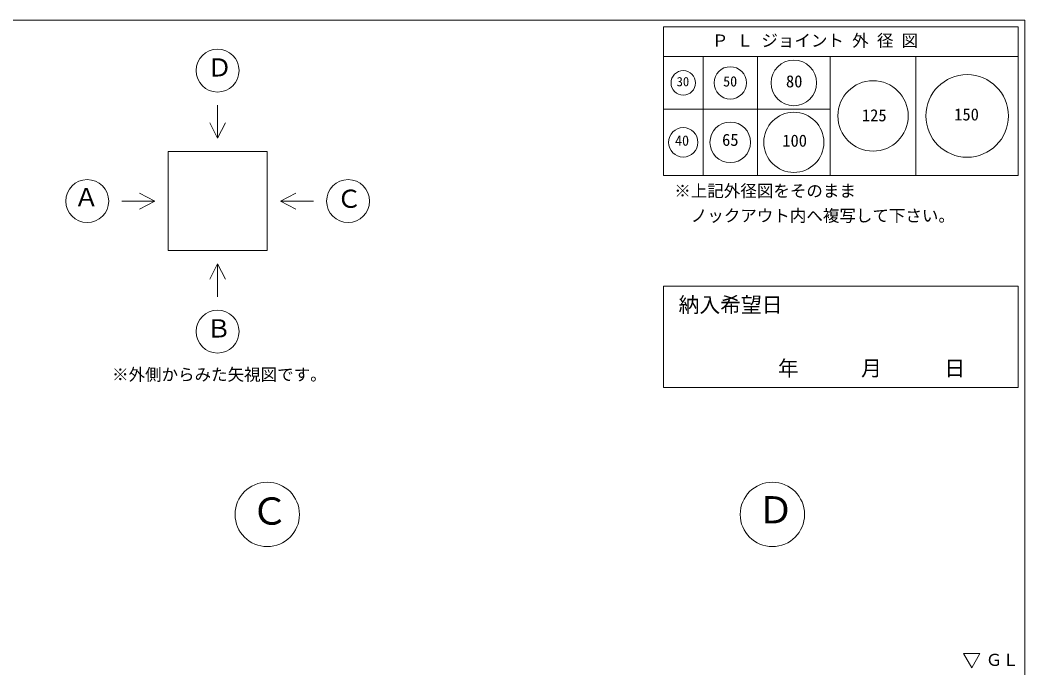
# Model space of a CAD drawing. Units: millimetres, scale not verified. Extents: x -4890 to 18490, y -2317 to 2317.
# Drawn here: x 1847 to 4890, y 356 to 2317 of the extents above; entities that cross this region are included whole.
import ezdxf
from ezdxf.enums import TextEntityAlignment as Align

# ---------------------------------------------------------------- set-up
doc = ezdxf.new("R2010")
doc.units = ezdxf.units.MM
doc.header["$LTSCALE"] = 10
for name, color, linetype, lineweight in [('0-2_waku', 7, 'Continuous', 18), ('0-3_gaikei', 7, 'Continuous', 18), ('0-8_hole', 7, 'Continuous', 18), ('0-E_文字１', 7, 'Continuous', 18)]:
    doc.layers.add(name, color=color, linetype=linetype, lineweight=lineweight)
doc.styles.add('ＭＳ ゴシック', font='')
doc.styles.get('ＭＳ ゴシック').set_extended_font_data('MS Gothic')

msp = doc.modelspace()

# ---------------------------------------------------------------- linework, layer by layer
at = {"layer": '0-2_waku'}
for p, q in [((-1229.68, 2316.58), (4890.32, 2316.58)), ((4890.32, 2316.58), (4890.32, -1958.42)), ((3795.32, 2296.58), (3795.32, 1846.58)), ((3795.32, 2296.58), (4870.32, 2296.58)), ((3795.32, 2296.58), (4870.32, 2296.58)), ((3795.32, 2296.58), (4870.32, 2296.58)), ((3795.32, 2296.58), (3795.32, 1846.58)), ((3795.32, 2296.58), (4870.32, 2296.58)), ((3795.32, 2296.58), (4870.32, 2296.58)), ((3795.32, 2296.58), (4870.32, 2296.58)), ((4870.32, 2296.58), (4870.32, 1846.58)), ((4870.32, 2296.58), (4870.32, 1846.58)), ((3795.32, 2206.58), (4870.32, 2206.58)), ((3915.32, 2206.58), (3915.32, 1846.58)), ((4080.32, 2206.58), (4080.32, 1846.58)), ((4300.32, 2206.58), (4300.32, 1846.58)), ((4560.32, 2206.58), (4560.32, 1846.58)), ((3795.32, 2046.58), (4300.32, 2046.58)), ((3795.32, 1846.58), (4870.32, 1846.58)), ((3795.32, 1846.58), (4870.32, 1846.58))]:
    msp.add_line(p, q, dxfattribs=at)
at = {"layer": '0-3_gaikei'}
for p, q in [((2444.93, 2058.8), (2444.93, 1958.8)), ((2444.93, 1958.8), (2420.8, 2005.18)), ((2444.93, 1958.8), (2469.05, 2005.18)), ((2294.93, 1918.8), (2594.93, 1918.8)), ((2294.93, 1918.8), (2294.93, 1618.8)), ((2594.93, 1918.8), (2594.93, 1618.8)), ((2154.93, 1768.8), (2254.93, 1768.8)), ((2254.93, 1768.8), (2208.55, 1792.93)), ((2254.93, 1768.8), (2208.55, 1744.68)), ((2634.93, 1768.8), (2681.3, 1792.93)), ((2294.93, 1618.8), (2594.93, 1618.8)), ((2444.93, 1578.8), (2420.8, 1532.43)), ((2444.93, 1578.8), (2469.05, 1532.43)), ((2444.93, 1478.8), (2444.93, 1578.8))]:
    msp.add_line(p, q, dxfattribs=at)
msp.add_lwpolyline([(2734.93, 1768.8), (2634.93, 1768.8), (2681.3, 1744.68)], dxfattribs=at)
for centre, radius in [((2444.93, 2163.8), 65), ((2049.93, 1768.8), 65), ((2839.93, 1768.8), 65), ((2444.93, 1373.8), 65), ((2595.32, 820.33), 97.5), ((4125.32, 820.33), 97.5)]:
    msp.add_circle(centre, radius, dxfattribs=at)
at = {"layer": '0-8_hole', "lineweight": 5}
msp.add_lwpolyline([(3795.32, 1511.29), (3795.32, 1204.58), (4870.32, 1204.58), (4870.32, 1511.29)], close=True, dxfattribs=at)
msp.add_lwpolyline([(3795.32, 1511.29), (3795.32, 1204.58), (4870.32, 1204.58), (4870.32, 1511.29)], close=True, dxfattribs=at)
at = {"layer": '0-8_hole'}
for centre, radius in [((4190.32, 2126.58), 69), ((3855.32, 2126.58), 37), ((3997.82, 2126.58), 49), ((4430.32, 2026.58), 106.5), ((4715.32, 2026.58), 125), ((4190.32, 1946.58), 91), ((3855.32, 1946.58), 44.5), ((3997.82, 1946.58), 61.5)]:
    msp.add_circle(centre, radius, dxfattribs=at)
at = {"layer": '0-E_文字１'}
for p, q in [((4729.06, 356.39), (4703.86, 399.33)), ((4703.86, 399.33), (4754.26, 399.33)), ((4729.06, 356.39), (4754.26, 399.33))]:
    msp.add_line(p, q, dxfattribs=at)

# ---------------------------------------------------------------- texts
at = {"layer": '0-8_hole', "style": 'ＭＳ ゴシック'}
for s, height, p in [('30', 28.04, (3835.27, 2108.05)), ('50', 31.16, (3976.23, 2106.24)), ('80', 36.66, (4166.5, 2101.9)), ('125', 36.66, (4396.59, 1999.16)), ('150', 36.66, (4676.13, 2001.81)), ('40', 31.16, (3830.59, 1926.99)), ('65', 36.66, (3973.04, 1924.86)), ('100', 36.66, (4155.37, 1922.4)), ('納入希望日', 46.19, (3841.14, 1418.03))]:
    msp.add_text(s, height=height, dxfattribs=at).set_placement(p, align=Align.BOTTOM_LEFT)
at = {"layer": '0-E_文字１', "style": 'ＭＳ ゴシック'}
for s, height, p in [('Ｐ Ｌ ジョイント 外 径 図', 36.66, (3942.24, 2225.4)), ('Ｄ', 54.99, (2413.52, 2129.36)), ('Ａ', 54.99, (2009.83, 1736.84)), ('Ｃ', 54.99, (2805.78, 1731.88)), ('※上記外径図をそのまま', 36.66, (3828.27, 1770.39)), ('\u3000ノックアウト内へ複写して下さい。', 36.66, (3828.27, 1695.39)), ('Ｂ', 54.99, (2410.78, 1339.36)), ('\u3000\u3000\u3000年\u3000\u3000\u3000月\u3000\u3000\u3000日     ', 46.19, (3953.04, 1225.89)), ('※外側からみた矢視図です。', 36.66, (2125.13, 1214.44)), ('Ｃ', 82.48, (2545.73, 764.57)), ('Ｄ', 82.48, (4078.53, 768.29)), ('ＧＬ', 36.66, (4771.86, 350.85))]:
    msp.add_text(s, height=height, dxfattribs=at).set_placement(p, align=Align.BOTTOM_LEFT)

doc.saveas('drawing.dxf')
